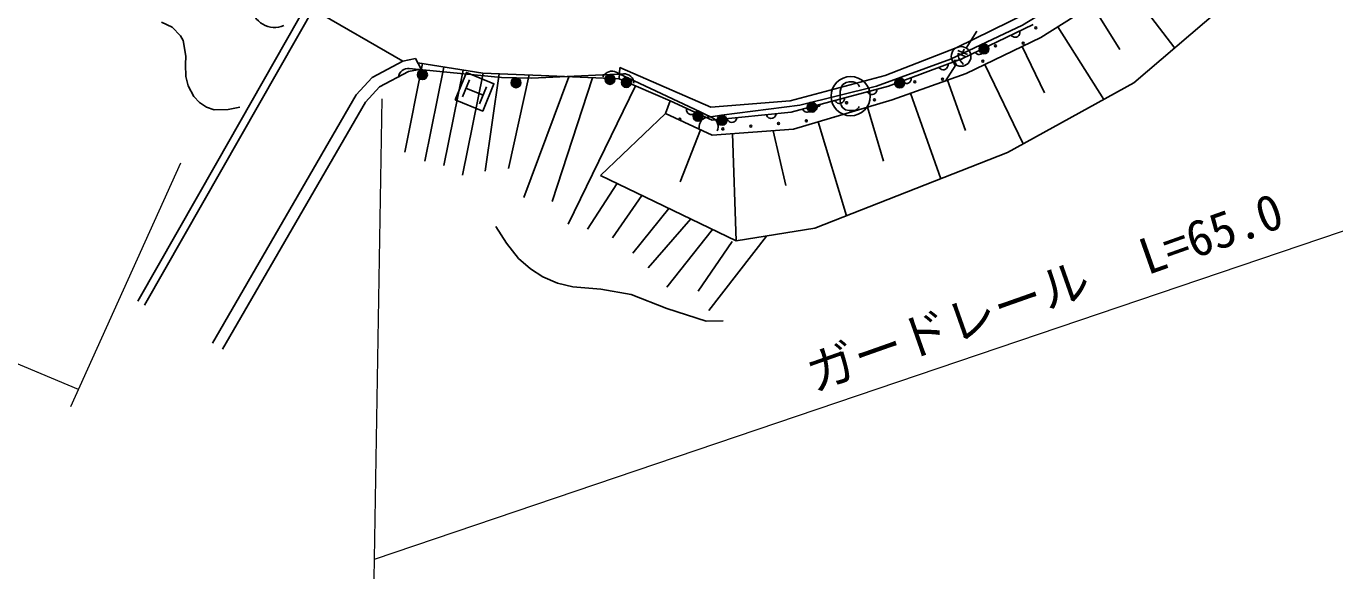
# Model space of a CAD drawing. Units: millimetres, scale not verified. Extents: x 40000 to 680000, y 20000 to 380000.
# Drawn here: x 478904 to 545163, y 242057 to 270025 of the extents above; entities that cross this region are included whole.
import ezdxf
from ezdxf.enums import TextEntityAlignment as Align

# ---------------------------------------------------------------- set-up
doc = ezdxf.new("R2010")
doc.units = ezdxf.units.MM
doc.header["$LTSCALE"] = 1000
for name, color, linetype, lineweight in [('M-BGD', 7, 'Continuous', 25), ('M-BMK-HTXT', 7, 'Continuous', 13), ('M-STR-STRC', 7, 'Continuous', 25)]:
    doc.layers.add(name, color=color, linetype=linetype, lineweight=lineweight)
doc.styles.add('ＭＳ ゴシック', font='')
doc.styles.get('ＭＳ ゴシック').set_extended_font_data('MS Gothic')

msp = doc.modelspace()

# ---------------------------------------------------------------- linework, layer by layer
at = {"layer": 'M-BGD'}
for p, q in [((534532, 272237), (537054, 268915)), ((493620, 271204), (484898, 255905)), ((530276, 269453), (533741, 271636)), ((532875, 271091), (534285, 268852)), ((497973, 268263), (493474, 270845)), ((525989, 268924), (529599, 270694)), ((539263, 270794), (534981, 267153)), ((486297, 269970), (485749, 270235)), ((486722, 269539), (486297, 269970)), ((526271, 268378), (529897, 270112)), ((526505, 268917), (527035, 269765)), ((531143, 269999), (533463, 266316)), ((486849, 269297), (486722, 269539)), ((486983, 268506), (486849, 269297)), ((526490, 267629), (530276, 269453)), ((486972, 268081), (486983, 268506)), ((497973, 268263), (498622, 268383)), ((498622, 268383), (498906, 267855)), ((522390, 267531), (525989, 268924)), ((522557, 266993), (526271, 268378)), ((526074, 268793), (526567, 268592)), ((526392, 268866), (526269, 268565)), ((529330, 268997), (530463, 266646)), ((486984, 267485), (486972, 268081)), ((496429, 267435), (497973, 268263)), ((496429, 267435), (497973, 268263)), ((496801, 266954), (498257, 267735)), ((498976, 268133), (498072, 263656)), ((498257, 267735), (498906, 267855)), ((498735, 268172), (502021, 267640)), ((498792, 267835), (498991, 267816)), ((500048, 267959), (499084, 263186)), ((501035, 267799), (500059, 262969)), ((508959, 267934), (508928, 267356)), ((508959, 267934), (513571, 265935)), ((525972, 268071), (525437, 267226)), ((527437, 268085), (529375, 264063)), ((487101, 266999), (486984, 267485)), ((495606, 266545), (496429, 267435)), ((495606, 266545), (496429, 267435)), ((501350, 267314), (500996, 266446)), ((502040, 267639), (501001, 262492)), ((502021, 267640), (504983, 267533)), ((502852, 267610), (502144, 262696)), ((504371, 267555), (503329, 262819)), ((506387, 267470), (504105, 261349)), ((504983, 267533), (508928, 267356)), ((507575, 267417), (505535, 261146)), ((508450, 267578), (508650, 267587)), ((508928, 267356), (511506, 266252)), ((509223, 267486), (509404, 267401)), ((509404, 267401), (513023, 265690)), ((517582, 266250), (522390, 267531)), ((522747, 266303), (526490, 267629)), ((525555, 267298), (526462, 264739)), ((534981, 267153), (528587, 263629)), ((487393, 266464), (487101, 266999)), ((487673, 266157), (487393, 266464)), ((488334, 253981), (495606, 266545)), ((488334, 253981), (495606, 266545)), ((496092, 266186), (496801, 266954)), ((501173, 266880), (502041, 266526)), ((502218, 266961), (501865, 266092)), ((509747, 267006), (506352, 260003)), ((517630, 265666), (522557, 266993)), ((523683, 266634), (525217, 262307)), ((488035, 265919), (487673, 266157)), ((488419, 265799), (488035, 265919)), ((489134, 265801), (488419, 265799)), ((488853, 253681), (496092, 266186)), ((489721, 265934), (489134, 265801)), ((511506, 266252), (511275, 265613)), ((511506, 266252), (513636, 265272)), ((513571, 265935), (517582, 266250)), ((517758, 264806), (522747, 266303)), ((521500, 265929), (522318, 263201)), ((511275, 265613), (507991, 262464)), ((511275, 265613), (513632, 264513)), ((513023, 265690), (513204, 265605)), ((513636, 265272), (517630, 265666)), ((513909, 265488), (514108, 265514)), ((519005, 265180), (520431, 260428)), ((513050, 264785), (512011, 262148)), ((513632, 264513), (517758, 264806)), ((514664, 264587), (514854, 259159)), ((516726, 264733), (517362, 261962)), ((528587, 263629), (518830, 259800)), ((514854, 259159), (507991, 262464)), ((508802, 262046), (507332, 259758)), ((510076, 261460), (508599, 259309)), ((511436, 260805), (509620, 258534)), ((502682, 259888), (503221, 259042)), ((512549, 260269), (510396, 257799)), ((513647, 259740), (511336, 256819)), ((518830, 259800), (514854, 259159)), ((514645, 259126), (512929, 256615)), ((516381, 259405), (513460, 255635)), ((503221, 259042), (503839, 258271)), ((503839, 258271), (504439, 257739)), ((504439, 257739), (505064, 257340)), ((505064, 257340), (505803, 257022)), ((505803, 257022), (506583, 256830)), ((506583, 256830), (508003, 256720)), ((508003, 256720), (509541, 256451)), ((509541, 256451), (511340, 255738)), ((511340, 255738), (513326, 255092)), ((513326, 255092), (514201, 255114))]:
    msp.add_line(p, q, dxfattribs=at)
for points in [[(514108, 265514), (518084, 266030), (521962, 266990), (525709, 268351), (529350, 270077), (532756, 272175), (535958, 274582), (538555, 276868)], [(493272, 271402), (488537, 263096), (484551, 256103)], [(529216, 269787), (529222, 269726), (529216, 269669), (529197, 269599), (529161, 269548), (529115, 269507), (529045, 269474), (528985, 269464), (528922, 269467), (528854, 269496), (528806, 269527), (528765, 269571)], [(525870, 268293), (526096, 268298), (526268, 268355), (526376, 268416), (526450, 268491), (526089, 268638), (526087, 268534), (526122, 268414), (526191, 268281), (526363, 268092)], [(527403, 268919), (527409, 268859), (527403, 268802), (527384, 268732), (527348, 268681), (527302, 268640), (527232, 268606), (527172, 268597), (527109, 268600), (527041, 268629), (526993, 268660), (526952, 268703)], [(497749, 267434), (497767, 267525), (497807, 267625), (497872, 267719), (497935, 267778), (498021, 267835), (498118, 267871), (498207, 267885), (498295, 267883), (498792, 267835)], [(498991, 267816), (502978, 267426), (504498, 267392), (508450, 267578)], [(508105, 267461), (508154, 267541), (508225, 267620), (508317, 267687), (508397, 267722), (508497, 267746), (508600, 267747), (508689, 267730), (508771, 267700), (509223, 267486)], [(525577, 268119), (525578, 268058), (525567, 268002), (525541, 267934), (525500, 267886), (525452, 267849), (525379, 267822), (525318, 267818), (525256, 267827), (525191, 267862), (525146, 267897), (525108, 267944)], [(508650, 267587), (509149, 267611), (509250, 267606), (509341, 267585), (509433, 267539), (509511, 267483), (509579, 267403), (509631, 267321), (509661, 267219), (509672, 267135)], [(523720, 267427), (523721, 267366), (523710, 267310), (523685, 267242), (523644, 267194), (523595, 267157), (523522, 267130), (523461, 267126), (523399, 267135), (523334, 267170), (523289, 267205), (523251, 267252)], [(520335, 266395), (520331, 266334), (520314, 266279), (520283, 266214), (520238, 266171), (520185, 266138), (520110, 266118), (520049, 266120), (519988, 266134), (519927, 266175), (519885, 266214), (519852, 266265)], [(521977, 266837), (521973, 266776), (521957, 266722), (521925, 266656), (521880, 266613), (521828, 266581), (521753, 266560), (521692, 266562), (521631, 266577), (521569, 266617), (521528, 266656), (521495, 266707)], [(512798, 265657), (512756, 265614), (512708, 265582), (512642, 265552), (512580, 265548), (512519, 265556), (512449, 265589), (512403, 265629), (512365, 265679), (512344, 265750), (512337, 265807), (512344, 265867)], [(518693, 265953), (518688, 265892), (518672, 265837), (518640, 265772), (518595, 265728), (518543, 265696), (518468, 265676), (518407, 265678), (518346, 265692), (518285, 265733), (518243, 265772), (518210, 265823)], [(512982, 264863), (512980, 264956), (512997, 265062), (513038, 265168), (513087, 265240), (513158, 265315), (513244, 265371), (513328, 265405), (513414, 265424), (513909, 265488)], [(513204, 265605), (513656, 265391), (513742, 265339), (513813, 265278), (513873, 265195), (513915, 265108), (513938, 265006), (513945, 264909), (513924, 264805), (513894, 264725)], [(514883, 265395), (514869, 265336), (514844, 265284), (514802, 265225), (514750, 265190), (514694, 265166), (514616, 265159), (514556, 265170), (514499, 265195), (514445, 265245), (514410, 265290), (514386, 265346)], [(516880, 265592), (516866, 265533), (516841, 265482), (516799, 265422), (516747, 265387), (516691, 265364), (516613, 265356), (516553, 265368), (516496, 265392), (516442, 265442), (516407, 265488), (516383, 265543)]]:
    msp.add_lwpolyline(points, dxfattribs=at)
msp.add_lwpolyline([(500630, 266292), (501196, 267681), (502585, 267115), (502019, 265726)], close=True, dxfattribs=at)
for centre, radius in [((530019, 269942), 49.8), ((527399, 268876), 249), ((527399, 268876), 220), ((527399, 268876), 191), ((527399, 268876), 161), ((527978, 269029), 49.8), ((529385, 269169), 49.8), ((526240, 268493), 498), ((527399, 268876), 132), ((527399, 268876), 97.5), ((527399, 268876), 67.5), ((527399, 268876), 38.8), ((527399, 268876), 7.5), ((498967, 267568), 249), ((498967, 267568), 220), ((498967, 267568), 191), ((498967, 267568), 161), ((498967, 267568), 132), ((525936, 268117), 49.8), ((527344, 268256), 49.8), ((498967, 267568), 97.5), ((498967, 267568), 67.5), ((498967, 267568), 38.8), ((498967, 267568), 7.5), ((503708, 267161), 249), ((503708, 267161), 220), ((503708, 267161), 191), ((503708, 267161), 161), ((503708, 267161), 132), ((503708, 267161), 97.5), ((503708, 267161), 67.5), ((503708, 267161), 38.8), ((503708, 267161), 7.5), ((508462, 267329), 249), ((508462, 267329), 220), ((508462, 267329), 191), ((508462, 267329), 161), ((508462, 267329), 132), ((508462, 267329), 97.5), ((508462, 267329), 67.5), ((508462, 267329), 38.8), ((508462, 267329), 7.5), ((509298, 267176), 249), ((509298, 267176), 220), ((509298, 267176), 191), ((509298, 267176), 161), ((509298, 267176), 132), ((509298, 267176), 97.5), ((509298, 267176), 67.5), ((509298, 267176), 38.8), ((509298, 267176), 7.5), ((523135, 267151), 249), ((523135, 267151), 220), ((523135, 267151), 191), ((523135, 267151), 161), ((523135, 267151), 132), ((523135, 267151), 97.5), ((523135, 267151), 67.5), ((523135, 267151), 38.8), ((523135, 267151), 7.5), ((523895, 267205), 49.8), ((525302, 267344), 49.8), ((512917, 265465), 249), ((518699, 265926), 249), ((518699, 265926), 220), ((518699, 265926), 191), ((518699, 265926), 161), ((518699, 265926), 132), ((518699, 265926), 97.5), ((518699, 265926), 67.5), ((518699, 265926), 38.8), ((518699, 265926), 7.5), ((520446, 266153), 49.8), ((521853, 266292), 49.8), ((512917, 265465), 220), ((512917, 265465), 191), ((512917, 265465), 161), ((512917, 265465), 132), ((512917, 265465), 97.5), ((512917, 265465), 67.5), ((512917, 265465), 38.8), ((512917, 265465), 7.5), ((514140, 265267), 249), ((514140, 265267), 220), ((514140, 265267), 191), ((514140, 265267), 161), ((514140, 265267), 132), ((514140, 265267), 97.5), ((514140, 265267), 67.5), ((514140, 265267), 38.8), ((514140, 265267), 7.5), ((516997, 265101), 49.8), ((518405, 265241), 49.8), ((514183, 264823), 49.8), ((515590, 264962), 49.8)]:
    msp.add_circle(centre, radius, dxfattribs=at)
for centre, radius, start, end in [((491489, 271149), 1191, 186.55856, 292.8188), ((519039, 266014), 49.8, 156.77347, 53.36953), ((512002, 265318), 49.8, 281.04448, 208.95468), ((519812, 265380), 49.8, 71.47767, 141.92473)]:
    msp.add_arc(centre, radius, start, end, dxfattribs=at)
at = {"layer": 'M-BMK-HTXT'}
for p, q in [((481548, 251630), (440759, 268866)), ((496920, 266341), (496499, 242057)), ((486724, 263096), (481152, 250753))]:
    msp.add_line(p, q, dxfattribs=at)
msp.add_lwpolyline([(496536, 243057), (553613, 262376), (569194, 284872)], dxfattribs=at)
at = {"layer": 'M-STR-STRC'}
msp.add_lwpolyline([(521089, 266962), (521049, 267056), (520978, 267126), (520883, 267181), (520768, 267210), (520573, 267210), (520418, 267179), (520259, 267069), (520164, 266929), (520125, 266728), (520126, 266238), (520167, 266029), (520242, 265904), (520388, 265799), (520568, 265760), (520758, 265760), (520903, 265776), (520978, 265821), (521047, 265886), (521077, 265957)], dxfattribs=at)
msp.add_circle((520650, 266485), 995, dxfattribs=at)

# ---------------------------------------------------------------- texts
at = {"layer": 'M-BMK-HTXT', "style": 'ＭＳ ゴシック'}
for s, rotation, p in [('L=65.0', 19.5, (535851, 256899)), ('ガードレール', 19.4, (518974, 250993))]:
    msp.add_text(s, height=1833, rotation=rotation, dxfattribs=at).set_placement(p, align=Align.BOTTOM_LEFT)

doc.saveas('drawing.dxf')
